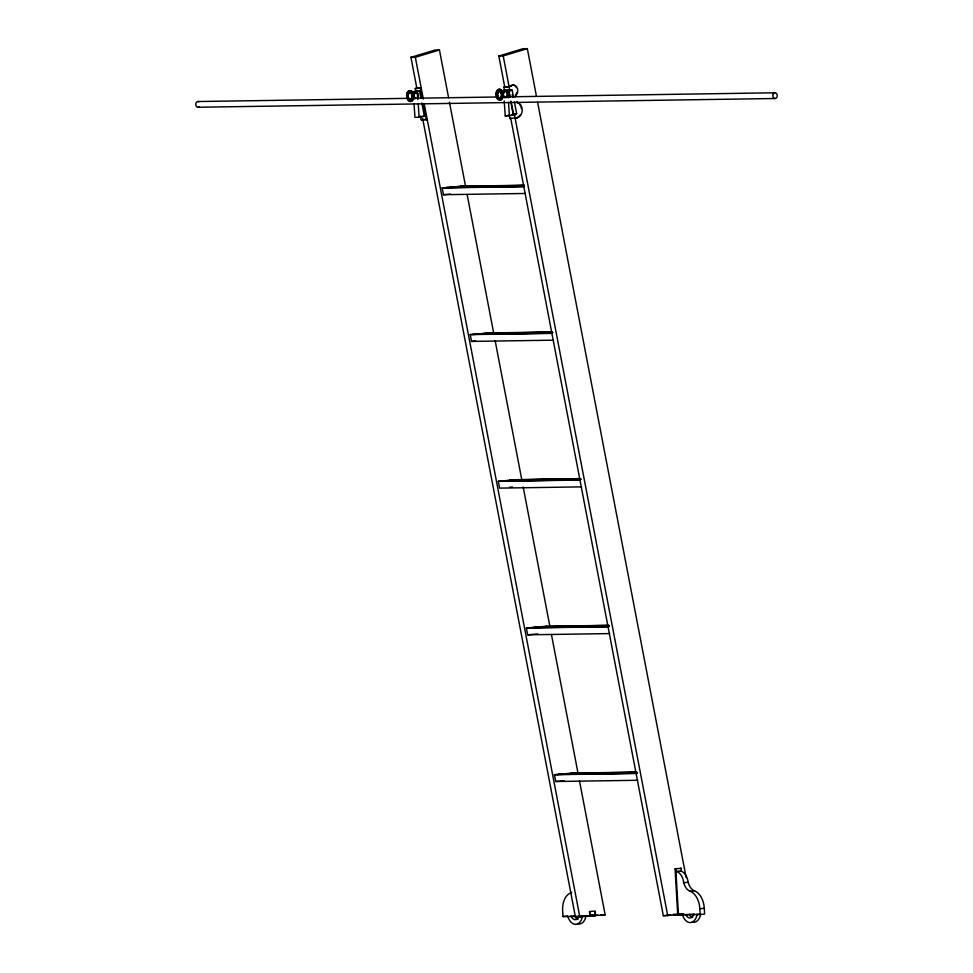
<?xml version="1.0" encoding="UTF-8"?>
<svg xmlns="http://www.w3.org/2000/svg" width="973" height="973" viewBox="0 0 973 973"><rect width="100%" height="100%" fill="white"/><g stroke="black" fill="none" stroke-linecap="round" stroke-linejoin="round"><path stroke-width="1.46" d="M509.11 86.767L511.543 85.66A5.546 4.281 89.1 0 1 517.004 87.485A5.546 4.281 89.1 0 1 516.408 94.722A4.683 3.612 89.1 0 0 515.459 96.777M504.671 91.389L503.856 87.108L508.976 87.023L511.543 85.66M415.24 88.446L421.224 88.093L415.24 88.446L415.921 92.058M413.732 99.343L413.233 91.851L415.386 91.182L419.57 91.121L420.993 98.541M413.233 91.851L419.57 91.121M503.856 87.108L509.84 86.755M503.734 93.481L503.528 90.489L509.864 89.747L510.034 90.635L508.976 87.023M503.528 90.489L509.864 89.747M509.67 90.635L512.126 90.088L513.537 97.446M509.864 96.923L508.733 91.036L512.126 90.088M421.236 119.837L427.232 119.484L421.236 119.837L420.579 116.395M510.703 101.338L513.245 114.571L516.639 113.634L514.376 101.861M513.245 114.571L516.639 113.634M509.317 115.641L509.852 118.499L510.728 118.22M509.852 118.499L517.575 117.636A7.796 6.02 89.1 0 0 522.209 110.302A7.796 6.02 89.1 0 0 517.904 102.566A4.683 3.612 89.1 0 1 516.785 101.837M416.931 88.677L410.934 57.334L435.053 50.049L439.443 49.976L448.589 97.689M410.934 57.334L415.325 57.273L439.443 49.976M504.817 87.351L498.821 56.008L522.939 48.711L527.33 48.65L536.476 96.363M498.821 56.008L503.211 55.935L527.33 48.65M517.575 117.636L515.118 118.159L515.848 118.147M414.036 103.843L414.948 117.344L419.132 117.283L424.398 116.334L421.844 102.992M504.233 100.985L505.242 115.982L509.195 115.276M505.242 115.982L514.693 114.972L514.535 114.169L514.985 118.414M525.432 193.469L443.457 194.709L442.156 187.886L444.588 187.68A2.445 1.897 89.1 0 0 446.364 187.534L448.139 187.375A2.445 1.897 89.1 0 0 449.915 187.217L451.691 187.071A2.445 1.897 89.1 0 0 453.467 186.913L455.242 186.755A2.445 1.897 89.1 0 0 457.018 186.609L458.794 186.451A2.445 1.897 89.1 0 0 460.57 186.305L462.126 186.159A2.396 1.849 89.1 0 1 462.978 186.354M443.457 194.709L450.633 194.089M553.503 340.173L471.528 341.414L470.227 334.59L472.659 334.384A2.445 1.897 89.1 0 0 474.435 334.226L476.211 334.08A2.445 1.897 89.1 0 0 476.502 334.213M477.427 334.226A2.445 1.897 89.1 0 0 477.986 333.921L479.762 333.763A2.445 1.897 89.1 0 0 481.538 333.617L483.313 333.459A2.445 1.897 89.1 0 0 485.089 333.301L486.865 333.155A2.445 1.897 89.1 0 0 487.157 333.289M488.227 333.252A2.445 1.897 89.1 0 0 488.641 332.997L490.197 332.863A2.396 1.849 89.1 0 1 491.426 333.325M471.528 341.414L475.833 341.049M581.574 486.877L499.599 488.118L498.298 481.294L579.932 479.762M511.676 480.297A2.445 1.897 89.1 0 1 511.397 480.163L509.609 480.309A2.445 1.897 89.1 0 1 507.833 480.467L506.057 480.626A2.445 1.897 89.1 0 1 504.282 480.771L502.506 480.93A2.445 1.897 89.1 0 1 502.092 481.185M512.893 480.188A2.445 1.897 89.1 0 0 513.172 480.005L514.948 479.859A2.445 1.897 89.1 0 0 516.724 479.701L580.504 478.619M509.645 487.254L512.516 486.999M609.645 633.581L527.67 634.822L526.369 627.999L528.813 627.78A2.445 1.897 89.1 0 0 530.589 627.634L532.365 627.476A2.445 1.897 89.1 0 0 534.141 627.317L535.916 627.171A2.445 1.897 89.1 0 0 537.692 627.013L539.468 626.867A2.445 1.897 89.1 0 0 541.243 626.709L543.019 626.551A2.445 1.897 89.1 0 0 544.795 626.405L608.587 625.323M527.67 634.822L537.728 633.946M637.716 780.273L555.753 781.514L554.44 774.69L556.884 774.484A2.445 1.897 89.1 0 0 558.66 774.326L560.436 774.18A2.445 1.897 89.1 0 0 562.212 774.022L637.108 772.635M575.055 773.061A2.396 1.849 89.1 0 0 574.423 772.963L572.866 773.097A2.445 1.897 89.1 0 1 571.09 773.255L569.314 773.413A2.445 1.897 89.1 0 1 567.539 773.559L565.763 773.717A2.445 1.897 89.1 0 1 565.191 774.022M555.753 781.514L564.364 780.772M673.292 914.304L677.682 914.231L675.067 868.792L681.124 868.33L681.27 870.944L675.943 871.407A12.564 7.966 85.1 0 1 683.678 882.657A12.819 8.137 85.1 0 0 690.015 891.207A18.207 11.554 85.1 0 1 699.855 908.721L700.183 914.474L704.622 914.085L704.294 908.332A18.207 11.554 85.1 0 0 694.454 890.818A12.819 8.137 85.1 0 1 688.118 882.28A12.564 7.966 85.1 0 0 680.382 871.03M683.678 882.657L688.118 882.28M690.015 891.207L694.454 890.818M594.965 912.419L595.123 915.106L589.796 915.569L589.565 911.543L595.257 911.069L595.525 915.678L590.027 915.751M571.71 892.29A12.819 8.137 85.1 0 1 570.433 893.007A18.207 11.554 85.1 0 0 562.637 910.789L562.966 916.542L567.405 916.165M566.943 916.481L567.831 916.408A12.272 7.784 85.1 0 0 575.615 924.35A12.272 7.784 85.1 0 0 582.474 916.189L581.586 916.262M570.239 916.432L574.678 916.055L575.238 917.077A7.638 4.841 85.1 0 0 577.913 919.278M578.303 916.311L579.19 916.238L578.74 917.284A7.638 4.841 85.1 0 1 571.686 917.393L571.127 916.359M576.94 916.943L587.351 916.043M590.331 915.788L597.775 915.143M422.647 118.536L575.444 917.065L605.145 914.815L579.434 780.614M699.855 908.721L704.294 908.332M510.813 118.694L663.331 915.739L670.774 915.094M673.754 914.839L681.197 914.194M663.331 915.739L684.104 914.255M681.562 914.754L682.45 914.669A12.272 7.784 85.1 0 0 690.234 922.611A12.272 7.784 85.1 0 0 697.094 914.45M684.846 914.705L694.661 914.231M692.922 914.584L693.81 914.498L693.36 915.544A7.638 4.841 85.1 0 1 686.306 915.654L685.734 914.62M696.206 914.535L700.645 914.146A12.272 7.784 85.1 0 1 692.192 922.076M508.733 91.036L510.229 96.911M197.726 101.533L407.298 98.358M413.379 98.261L496.911 96.996M502.98 96.911L774.824 92.788M198.176 107.237L775.274 98.504M517.904 102.566L517.174 102.579A7.796 6.02 89.1 0 1 518.378 103.247M420.214 116.407L424.398 116.334M511.786 115.021L514.693 114.972M460.57 186.305L524.362 185.223M458.794 186.451L524.07 185.466M455.242 186.755L523.815 185.6M453.467 186.913L523.304 185.855M449.915 187.217L524.556 185.965M446.364 187.534L524.046 186.22M444.588 187.68L523.523 186.488M442.156 187.886L524.131 186.646M488.641 332.997L552.433 331.927M485.089 333.301L552.141 332.17M483.313 333.459L551.63 332.425M479.762 333.763L552.883 332.535M477.986 333.921L552.372 332.79M474.435 334.226L552.117 332.924M472.659 334.384L551.594 333.192M470.227 334.59L552.202 333.35M514.948 479.859L580.48 478.74M513.172 480.005L579.957 478.996M509.609 480.309L580.966 479.239M507.833 480.467L580.699 479.361M504.282 480.771L580.443 479.494M498.298 481.294L580.273 480.054M543.019 626.551L608.551 625.432M539.468 626.867L609.293 625.809M537.692 627.013L609.037 625.931M534.141 627.317L608.77 626.065M532.365 627.476L608.259 626.332M528.813 627.78L609.256 626.563M526.369 627.999L608.344 626.758M572.866 773.097L636.622 772.136M571.09 773.255L636.366 772.27M567.539 773.559L637.364 772.501M562.212 774.022L636.585 772.903M558.66 774.326L636.33 773.024M556.884 774.484L637.327 773.267M554.44 774.69L636.415 773.45M680.395 868.342L681.124 868.33M675.067 868.792L675.797 868.792L678.449 914.802L683.776 914.34L678.278 914.425M589.565 911.543L590.197 916.128L562.966 916.542M590.733 915.167L595.123 915.106M600.755 914.875L605.145 914.815M674.325 914.863L700.183 914.474M689.285 914.316L689.857 915.35A7.638 4.841 85.1 0 0 692.533 917.539M537.619 102.335L686.172 877.695M512.236 94.515L512.807 97.458M503.211 55.935L509.207 87.278M515.204 118.621L667.721 915.678M511.08 101.326L513.61 114.571M449.441 102.165L465.447 185.673M467.162 194.612L493.725 333.289M495.16 340.745L522.014 480.905M523.158 486.865L550.013 627.038M551.436 634.493L578.011 773.158M415.325 57.273L423.328 99.064M424.179 103.539L579.847 917.004M420.36 88.361L422.27 98.358M423.364 104.062L426.369 119.752M415.386 91.182L415.556 92.058M507.711 90.416L508.21 97.92M508.514 102.42L509.426 115.909M417.405 91.79L417.916 99.282M418.22 103.783L419.132 117.283M518.268 479.567A2.396 1.849 89.1 0 1 519.655 480.2M564.279 774.009A2.445 1.897 89.1 0 1 563.987 773.876M199.246 106.714A2.87 2.214 89.1 0 1 195.743 104.646A2.87 2.214 89.1 0 1 198.857 101.776M546.34 626.271A2.396 1.849 89.1 0 1 547.884 627.111M501.022 481.221A2.445 1.897 89.1 0 1 500.73 481.088M510.813 85.673A5.546 4.281 89.1 0 1 514.753 85.746M515.593 86.5A5.546 4.281 89.1 0 1 516.274 87.497M516.785 92.557A5.546 4.281 89.1 0 1 516.335 93.736M519.448 104.245A7.796 6.02 89.1 0 1 520.336 105.51M520.981 106.994A7.796 6.02 89.1 0 1 521.37 108.623M520.129 115.009A7.796 6.02 89.1 0 1 516.845 117.648M515.264 95.342A4.683 3.612 89.1 0 1 515.666 94.734M497.884 96.546A3.734 2.36 85.1 0 1 497.458 94.697M497.483 93.736A3.734 2.36 85.1 0 1 497.994 92.058M499.003 91.073A3.734 2.36 85.1 0 1 500.827 91.426M501.35 92.009A3.734 2.36 85.1 0 1 501.764 92.776M501.654 97.264A3.734 2.36 85.1 0 1 501.192 97.859M500.645 98.249A3.734 2.36 85.1 0 1 500.037 98.382M496.558 96.12A5.461 3.466 85.1 0 1 499.21 89.236A5.461 3.466 85.1 0 1 503.309 95.086A5.461 3.466 85.1 0 1 499.234 99.939M498.358 99.404A5.461 3.466 85.1 0 1 496.984 97.434M505.546 96.838A2.664 1.691 85.1 0 1 505.096 96.753M504.683 96.485A2.664 1.691 85.1 0 1 504.306 96.072M503.856 92.873A2.664 1.691 85.1 0 1 504.415 91.9M504.805 91.62A2.664 1.691 85.1 0 1 506.641 92.544A2.664 1.691 85.1 0 1 506.933 95.488M506.69 96.035A2.664 1.691 85.1 0 1 506.374 96.461M504.987 97.787A3.734 2.36 85.1 0 1 503.442 96.072M503.053 93.25A3.734 2.36 85.1 0 1 506.909 91.523A3.734 2.36 85.1 0 1 506.215 97.762M586.026 915.885A12.272 7.784 85.1 0 1 577.585 923.815M410.01 99.611A3.734 2.36 85.1 0 1 408.246 94.186M410.192 92.289A3.734 2.36 85.1 0 1 410.813 92.411M411.409 92.776A3.734 2.36 85.1 0 1 411.932 93.359M412.637 95.013A3.734 2.36 85.1 0 1 412.564 97.847M412.236 98.614A3.734 2.36 85.1 0 1 410.63 99.733M414.887 97.422A2.664 1.691 85.1 0 1 414.583 96.886M414.303 94.868A2.664 1.691 85.1 0 1 414.997 93.25M415.824 92.885A2.664 1.691 85.1 0 1 416.262 92.958M416.687 93.226A2.664 1.691 85.1 0 1 417.283 97.397M414.972 98.772A3.734 2.36 85.1 0 1 413.744 96.534M413.634 94.6A3.734 2.36 85.1 0 1 417.247 92.557A3.734 2.36 85.1 0 1 417.344 98.735M773.328 93.822A2.87 2.214 89.1 0 0 774.703 98.48A2.87 2.214 89.1 0 0 777.123 94.649A2.87 2.214 89.1 0 0 773.328 93.822M496.327 92.009A5.461 3.466 85.1 0 0 499.806 100.134A5.461 3.466 85.1 0 0 502.336 91.924A5.461 3.466 85.1 0 0 496.327 92.009M497.604 93.092A3.272 2.068 85.1 0 0 499.684 97.945A3.272 2.068 85.1 0 0 501.192 93.031A3.272 2.068 85.1 0 0 497.604 93.092M497.69 93.128A3.174 2.007 85.1 0 0 499.708 97.847A3.174 2.007 85.1 0 0 501.18 93.08A3.174 2.007 85.1 0 0 497.69 93.128M407.249 93.335A5.461 3.466 85.1 0 0 410.728 101.46A5.461 3.466 85.1 0 0 413.257 93.25A5.461 3.466 85.1 0 0 407.249 93.335M406.921 93.372A5.461 3.466 85.1 0 0 410.387 101.484A5.461 3.466 85.1 0 0 412.917 93.274A5.461 3.466 85.1 0 0 406.921 93.372M408.186 94.442A3.272 2.068 85.1 0 0 410.265 99.307A3.272 2.068 85.1 0 0 411.774 94.381A3.272 2.068 85.1 0 0 408.186 94.442A3.174 2.007 85.1 0 0 410.29 99.21A3.174 2.007 85.1 0 0 411.761 94.43A3.174 2.007 85.1 0 0 408.271 94.478"/></g></svg>
